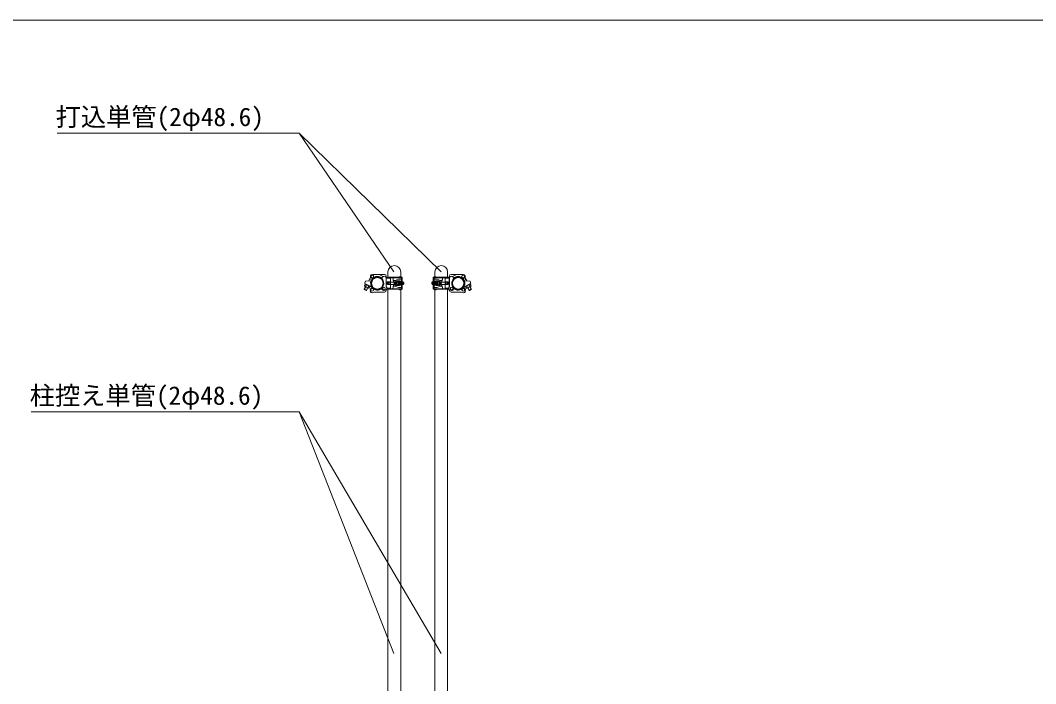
# Model space of a CAD drawing. Units: millimetres, scale not verified. Extents: x -27980 to -7855, y -14438 to 14438.
# Drawn here: x -25992 to -22130, y -3085 to -562 of the extents above; entities that cross this region are included whole.
import ezdxf
from ezdxf.enums import TextEntityAlignment as Align

# ---------------------------------------------------------------- set-up
doc = ezdxf.new("R2010")
doc.units = ezdxf.units.MM
doc.header["$LTSCALE"] = 38
for name, color, linetype, lineweight in [('0-6_ﾎﾞﾙﾄ類', 2, 'Continuous', 18), ('0-A_図面枠', 7, 'Continuous', 18), ('0-D_単管', 7, 'Continuous', 18), ('0-E_単管ｸﾗﾝﾌﾟ', 7, 'Continuous', 18), ('1-7_文字', 7, 'Continuous', 18)]:
    doc.layers.add(name, color=color, linetype=linetype, lineweight=lineweight)
doc.styles.add('ＭＳ ゴシック', font='')
doc.styles.get('ＭＳ ゴシック').set_extended_font_data('MS Gothic')

msp = doc.modelspace()

# ---------------------------------------------------------------- linework, layer by layer
at = {"layer": '0-6_ﾎﾞﾙﾄ類'}
for p, q in [((-24682, -1573.8), (-24667.45, -1581.58)), ((-24679.6, -1566), (-24678.65, -1564.22)), ((-24679.6, -1566), (-24662.28, -1575.25)), ((-24661.35, -1573.5), (-24678.65, -1564.22)), ((-24675.27, -1568.3), (-24678.62, -1574.58)), ((-24666.62, -1572.95), (-24669.95, -1579.2)), ((-24661.35, -1573.5), (-24662.28, -1575.25)), ((-24299.05, -1573.5), (-24281.75, -1564.22)), ((-24299.05, -1573.5), (-24298.12, -1575.25)), ((-24298.12, -1575.25), (-24280.8, -1566)), ((-24293.78, -1572.95), (-24290.45, -1579.2)), ((-24278.4, -1573.8), (-24292.95, -1581.58)), ((-24285.12, -1568.3), (-24281.78, -1574.58)), ((-24280.8, -1566), (-24281.75, -1564.22))]:
    msp.add_line(p, q, dxfattribs=at)
for points in [[(-24679.6, -1566), (-24682.95, -1572.25), (-24682, -1573.8)], [(-24662.28, -1575.25), (-24665.62, -1581.5), (-24667.45, -1581.58)], [(-24298.12, -1575.25), (-24294.78, -1581.5), (-24292.95, -1581.58)], [(-24280.8, -1566), (-24277.45, -1572.25), (-24278.4, -1573.8)]]:
    msp.add_lwpolyline(points, dxfattribs=at)
for centre, radius, start, end in [((-24679.1, -1570.25), 4.35, 207.478, 276.246), ((-24666.98, -1563.23), 16.25, 224.274, 259.45), ((-24666.1, -1577.2), 4.35, 207.478, 276.246), ((-24294.3, -1577.2), 4.35, 263.754, 332.522), ((-24293.42, -1563.23), 16.25, 280.55, 315.726), ((-24281.3, -1570.25), 4.35, 263.754, 332.522)]:
    msp.add_arc(centre, radius, start, end, dxfattribs=at)
at = {"layer": '0-A_図面枠'}
msp.add_lwpolyline([(-27980.2, -562.5), (-7855.2, -562.5), (-7855.2, -14437.5), (-27980.2, -14437.5)], close=True, dxfattribs=at)
at = {"layer": '0-D_単管'}
for p, q in [((-24593.83, -1539.5), (-24593.83, -1519.5)), ((-24545.22, -1519.5), (-24545.22, -1537.67)), ((-24415.18, -1519.5), (-24415.18, -1537.67)), ((-24366.58, -1539.5), (-24366.58, -1519.5)), ((-24593.83, -3536.5), (-24593.83, -1585.5)), ((-24415.18, -1587.33), (-24415.18, -3508)), ((-24366.58, -3508), (-24366.58, -1585.5))]:
    msp.add_line(p, q, dxfattribs=at)
msp.add_lwpolyline([(-24545.22, -1587.33), (-24545.22, -3538.5), (-24581, -3538.5)], dxfattribs=at)
for centre in [(-24569.52, -1519.5), (-24390.88, -1519.5)]:
    msp.add_arc(centre, 24.3, 0, 180, dxfattribs=at)
at = {"layer": '0-E_単管ｸﾗﾝﾌﾟ'}
for p, q in [((-24660.1, -1539.75), (-24667.62, -1553.83)), ((-24659.55, -1540.82), (-24666.42, -1553.72)), ((-24656.93, -1555.03), (-24651.27, -1544.48)), ((-24607.03, -1528.6), (-24652.77, -1528.6)), ((-24612.12, -1536.78), (-24627.28, -1528.67)), ((-24600.55, -1574.8), (-24600.55, -1540.45)), ((-24600.02, -1575.45), (-24600.02, -1535.6)), ((-24599.92, -1543.5), (-24584.03, -1543.5)), ((-24595.03, -1539.5), (-24539.02, -1539.5)), ((-24595.03, -1542), (-24539.02, -1542)), ((-24584.03, -1543.5), (-24584.03, -1581.5)), ((-24583.02, -1542), (-24583.02, -1539.5)), ((-24575.03, -1542), (-24575.03, -1539.5)), ((-24572.15, -1552), (-24575.03, -1542)), ((-24542.05, -1544), (-24539.02, -1544)), ((-24542.02, -1539.5), (-24542.02, -1557.5)), ((-24542.02, -1543), (-24539.02, -1543)), ((-24539.02, -1539.5), (-24539.02, -1557.5)), ((-24421.38, -1539.5), (-24421.38, -1557.5)), ((-24365.38, -1539.5), (-24421.38, -1539.5)), ((-24365.38, -1542), (-24421.38, -1542)), ((-24418.38, -1543), (-24421.38, -1543)), ((-24418.35, -1544), (-24421.38, -1544)), ((-24418.38, -1539.5), (-24418.38, -1557.5)), ((-24388.25, -1552), (-24385.38, -1542)), ((-24385.38, -1542), (-24385.38, -1539.5)), ((-24377.38, -1542), (-24377.38, -1539.5)), ((-24360.48, -1543.5), (-24376.38, -1543.5)), ((-24376.38, -1543.5), (-24376.38, -1581.5)), ((-24360.38, -1575.45), (-24360.38, -1535.6)), ((-24359.85, -1574.8), (-24359.85, -1540.45)), ((-24353.38, -1528.6), (-24307.62, -1528.6)), ((-24348.28, -1536.78), (-24333.12, -1528.67)), ((-24303.47, -1555.03), (-24309.12, -1544.48)), ((-24300.85, -1540.82), (-24293.97, -1553.72)), ((-24300.3, -1539.75), (-24292.77, -1553.83)), ((-24679.12, -1575.33), (-24683.8, -1584.07)), ((-24678.25, -1575.8), (-24683.62, -1585.88)), ((-24678.83, -1564.15), (-24680.12, -1565.45)), ((-24678.83, -1564.15), (-24655.35, -1576.7)), ((-24671.18, -1579.58), (-24676.58, -1589.65)), ((-24670.3, -1580.05), (-24674.97, -1588.8)), ((-24664.6, -1548.18), (-24663.08, -1547.23)), ((-24663.88, -1546.8), (-24655.05, -1551.5)), ((-24657.78, -1552.95), (-24656.38, -1553.5)), ((-24657.1, -1553.23), (-24652.47, -1544.6)), ((-24655.77, -1552.88), (-24655.85, -1551.08)), ((-24597.88, -1581.5), (-24584.03, -1581.5)), ((-24596.03, -1557.6), (-24596.03, -1567.4)), ((-24595.03, -1557.5), (-24584.03, -1557.5)), ((-24595.03, -1557.5), (-24595.03, -1567.5)), ((-24595.03, -1567.5), (-24584.03, -1567.5)), ((-24595.03, -1583), (-24539.02, -1583)), ((-24590.75, -1558.5), (-24561.48, -1558.5)), ((-24590.75, -1566.5), (-24561.48, -1566.5)), ((-24587.03, -1557.5), (-24587.03, -1567.5)), ((-24584.03, -1581.5), (-24585.6, -1583)), ((-24583.02, -1585.5), (-24583.02, -1583)), ((-24572.15, -1573), (-24575.03, -1583)), ((-24575.03, -1585.5), (-24575.03, -1583)), ((-24572.15, -1557), (-24560.73, -1557)), ((-24572.15, -1568), (-24560.73, -1568)), ((-24568.17, -1557.5), (-24561, -1557.5)), ((-24568.17, -1567.5), (-24561, -1567.5)), ((-24554.02, -1546.93), (-24566.15, -1552)), ((-24554.02, -1578.07), (-24566.15, -1573)), ((-24559.53, -1557), (-24554.53, -1557)), ((-24559.53, -1568), (-24554.53, -1568)), ((-24557.25, -1553.5), (-24550, -1553.5)), ((-24557.25, -1571.5), (-24550, -1571.5)), ((-24554.02, -1546.93), (-24543.03, -1546.93)), ((-24554.02, -1578.07), (-24543.03, -1578.07)), ((-24551.9, -1558.5), (-24537, -1558.5)), ((-24551.9, -1566.5), (-24537, -1566.5)), ((-24550.98, -1557.5), (-24536.17, -1557.5)), ((-24550.98, -1567.5), (-24536.17, -1567.5)), ((-24547.45, -1554.92), (-24543.03, -1554.92)), ((-24547.45, -1570.08), (-24543.03, -1570.08)), ((-24542.05, -1581), (-24539.02, -1581)), ((-24542.02, -1585.5), (-24542.02, -1567.5)), ((-24542.02, -1582), (-24539.02, -1582)), ((-24539.02, -1567.5), (-24539.02, -1585.5)), ((-24535.4, -1557.75), (-24536.17, -1557.5)), ((-24535.4, -1567.25), (-24536.17, -1567.5)), ((-24425, -1557.75), (-24424.22, -1557.5)), ((-24425, -1567.25), (-24424.22, -1567.5)), ((-24409.42, -1557.5), (-24424.22, -1557.5)), ((-24409.42, -1567.5), (-24424.22, -1567.5)), ((-24408.5, -1558.5), (-24423.4, -1558.5)), ((-24408.5, -1566.5), (-24423.4, -1566.5)), ((-24421.38, -1567.5), (-24421.38, -1585.5)), ((-24418.35, -1581), (-24421.38, -1581)), ((-24418.38, -1582), (-24421.38, -1582)), ((-24365.38, -1583), (-24421.38, -1583)), ((-24418.38, -1585.5), (-24418.38, -1567.5)), ((-24406.38, -1546.93), (-24417.38, -1546.93)), ((-24412.95, -1554.92), (-24417.38, -1554.92)), ((-24412.95, -1570.08), (-24417.38, -1570.08)), ((-24406.38, -1578.07), (-24417.38, -1578.07)), ((-24403.15, -1553.5), (-24410.4, -1553.5)), ((-24403.15, -1571.5), (-24410.4, -1571.5)), ((-24406.38, -1546.93), (-24394.25, -1552)), ((-24406.38, -1578.07), (-24394.25, -1573)), ((-24400.88, -1557), (-24405.88, -1557)), ((-24400.88, -1568), (-24405.88, -1568)), ((-24388.25, -1557), (-24399.67, -1557)), ((-24388.25, -1568), (-24399.67, -1568)), ((-24392.22, -1557.5), (-24399.4, -1557.5)), ((-24392.22, -1567.5), (-24399.4, -1567.5)), ((-24369.65, -1558.5), (-24398.92, -1558.5)), ((-24369.65, -1566.5), (-24398.92, -1566.5)), ((-24388.25, -1573), (-24385.38, -1583)), ((-24385.38, -1585.5), (-24385.38, -1583)), ((-24377.38, -1585.5), (-24377.38, -1583)), ((-24365.38, -1557.5), (-24376.38, -1557.5)), ((-24365.38, -1567.5), (-24376.38, -1567.5)), ((-24362.53, -1581.5), (-24376.38, -1581.5)), ((-24376.38, -1581.5), (-24374.8, -1583)), ((-24373.38, -1557.5), (-24373.38, -1567.5)), ((-24365.38, -1557.5), (-24365.38, -1567.5)), ((-24364.38, -1557.6), (-24364.38, -1567.4)), ((-24303.3, -1553.23), (-24307.92, -1544.6)), ((-24296.52, -1546.8), (-24305.35, -1551.5)), ((-24281.58, -1564.15), (-24305.05, -1576.7)), ((-24304.62, -1552.88), (-24304.55, -1551.08)), ((-24302.62, -1552.95), (-24304.02, -1553.5)), ((-24295.8, -1548.18), (-24297.33, -1547.23)), ((-24290.1, -1580.05), (-24285.42, -1588.8)), ((-24289.22, -1579.58), (-24283.83, -1589.65)), ((-24282.15, -1575.8), (-24276.78, -1585.88)), ((-24281.58, -1564.15), (-24280.27, -1565.45)), ((-24281.28, -1575.33), (-24276.6, -1584.07)), ((-24674.97, -1588.8), (-24683.8, -1584.07)), ((-24676.58, -1589.65), (-24674.97, -1588.8)), ((-24661.12, -1595.22), (-24659, -1593.1)), ((-24607.03, -1595.77), (-24646.12, -1595.77)), ((-24601.1, -1589.8), (-24603.22, -1587.67)), ((-24595.03, -1585.5), (-24539.02, -1585.5)), ((-24365.38, -1585.5), (-24421.38, -1585.5)), ((-24359.3, -1589.8), (-24357.18, -1587.67)), ((-24353.38, -1595.77), (-24314.27, -1595.77)), ((-24299.28, -1595.22), (-24301.4, -1593.1)), ((-24285.42, -1588.8), (-24276.6, -1584.07)), ((-24283.83, -1589.65), (-24285.42, -1588.8))]:
    msp.add_line(p, q, dxfattribs=at)
for points in [[(-24575.03, -1542), (-24572.15, -1557), (-24572.15, -1552), (-24566.15, -1552)], [(-24385.38, -1542), (-24388.25, -1557), (-24388.25, -1552), (-24394.25, -1552)], [(-24681.23, -1560.25), (-24679.25, -1554.85), (-24657.78, -1552.95)], [(-24575.03, -1583), (-24572.15, -1568), (-24572.15, -1573), (-24566.15, -1573)], [(-24385.38, -1583), (-24388.25, -1568), (-24388.25, -1573), (-24394.25, -1573)], [(-24279.17, -1560.25), (-24281.15, -1554.85), (-24302.62, -1552.95)], [(-24676.58, -1589.65), (-24683.62, -1585.88), (-24683.8, -1584.07)], [(-24283.83, -1589.65), (-24276.78, -1585.88), (-24276.6, -1584.07)]]:
    msp.add_lwpolyline(points, dxfattribs=at)
for centre, radius in [((-24652.75, -1536.6), 5), ((-24633.8, -1562.5), 21.8), ((-24326.6, -1562.5), 21.8), ((-24307.65, -1536.6), 5), ((-24653.32, -1587.45), 5), ((-24608.85, -1582), 5), ((-24351.55, -1582), 5), ((-24307.08, -1587.45), 5)]:
    msp.add_circle(centre, radius, dxfattribs=at)
for centre, radius, start, end in [((-24652.75, -1536.6), 8, 89.555, 294.53), ((-24633.8, -1562.5), 24.3, 158.23, 141.61), ((-24633.8, -1562.5), 25.8, 46.062, 136.061), ((-24607.93, -1543.55), 8, 22.798, 204.53), ((-24607.03, -1535.6), 7, 0, 90), ((-24595.03, -1544.5), 5, 90, 180), ((-24595.03, -1544.5), 2.5, 90, 156.422), ((-24546.6, -1543.77), 6.25, 43.038, 136.962), ((-24413.8, -1543.77), 6.25, 43.038, 136.962), ((-24365.38, -1544.5), 5, 0, 90), ((-24365.38, -1544.5), 2.5, 23.578, 90), ((-24353.38, -1535.6), 7, 90, 180), ((-24352.47, -1543.55), 8, 335.47, 157.202), ((-24326.6, -1562.5), 24.3, 38.39, 21.77), ((-24326.6, -1562.5), 25.8, 43.939, 133.938), ((-24307.65, -1536.6), 8, 245.47, 90.445), ((-24676.53, -1561.97), 5, 159.862, 224.13), ((-24653.32, -1587.45), 8, 71.788, 224.862), ((-24633.8, -1562.5), 25.8, 158.301, 221.08), ((-24633.8, -1562.5), 25.8, 221.076, 311.075), ((-24608.85, -1582), 8, 161.788, 314.862), ((-24608.85, -1582), 11, 314.862, 40.876), ((-24595.03, -1562.5), 5, 90, 270), ((-24595.03, -1580.5), 2.5, 203.578, 270), ((-24586.28, -1562.5), 6, 138.19, 221.81), ((-24586.28, -1562.5), 6, 123.557, 123.564), ((-24586.28, -1562.5), 6, 236.443, 236.462), ((-24563.28, -1562.5), 7, 134.415, 225.585), ((-24561.27, -1562.5), 7, 134.415, 225.585), ((-24559.27, -1562.5), 7, 134.415, 225.585), ((-24566.15, -1557), 5, 0, 90), ((-24566.15, -1568), 5, 270, 0), ((-24557.28, -1562.5), 7, 134.415, 225.585), ((-24551.65, -1562.5), 10.6, 121.891, 238.109), ((-24551.65, -1562.5), 9.6, 110.364, 249.636), ((-24546.65, -1562.5), 9.6, 110.364, 249.636), ((-24546.65, -1562.5), 6.6, 130.749, 229.251), ((-24545.28, -1562.5), 7, 134.415, 225.585), ((-24543.28, -1562.5), 7, 134.415, 225.585), ((-24553.35, -1562.5), 9.6, 31.388, 69.636), ((-24553.35, -1562.5), 9.6, 290.364, 328.612), ((-24541.27, -1562.5), 7, 134.415, 225.585), ((-24539.28, -1562.5), 7, 134.415, 225.585), ((-24537.28, -1562.5), 7, 134.415, 225.585), ((-24543.03, -1550.93), 4, 270, 90), ((-24543.03, -1574.07), 4, 270, 90), ((-24535.27, -1562.5), 7, 134.415, 225.585), ((-24533.28, -1562.5), 7, 134.415, 225.585), ((-24531.28, -1562.5), 7, 134.415, 225.585), ((-24530.27, -1562.5), 7, 137.22, 222.78), ((-24539.08, -1562.5), 6, 307.592, 52.408), ((-24421.33, -1562.5), 6, 127.592, 232.408), ((-24430.12, -1562.5), 7, 317.22, 42.78), ((-24429.12, -1562.5), 7, 314.415, 45.585), ((-24427.12, -1562.5), 7, 314.415, 45.585), ((-24417.38, -1550.93), 4, 90, 270), ((-24417.38, -1574.07), 4, 90, 270), ((-24425.12, -1562.5), 7, 314.415, 45.585), ((-24423.12, -1562.5), 7, 314.415, 45.585), ((-24421.12, -1562.5), 7, 314.415, 45.585), ((-24407.05, -1562.5), 9.6, 110.364, 148.612), ((-24407.05, -1562.5), 9.6, 211.388, 249.636), ((-24419.12, -1562.5), 7, 314.415, 45.585), ((-24417.12, -1562.5), 7, 314.415, 45.585), ((-24413.75, -1562.5), 9.6, 290.364, 69.636), ((-24415.12, -1562.5), 7, 314.415, 45.585), ((-24413.75, -1562.5), 6.6, 310.749, 49.251), ((-24408.75, -1562.5), 9.6, 290.364, 69.636), ((-24408.75, -1562.5), 10.6, 301.891, 58.109), ((-24394.25, -1557), 5, 90, 180), ((-24394.25, -1568), 5, 180, 270), ((-24403.12, -1562.5), 7, 314.415, 45.585), ((-24401.12, -1562.5), 7, 314.415, 45.585), ((-24399.12, -1562.5), 7, 314.415, 45.585), ((-24397.12, -1562.5), 7, 314.415, 45.585), ((-24374.12, -1562.5), 6, 303.538, 303.557), ((-24374.12, -1562.5), 6, 56.436, 56.443), ((-24374.12, -1562.5), 6, 318.19, 41.81), ((-24365.38, -1562.5), 5, 270, 90), ((-24365.38, -1580.5), 2.5, 270, 336.422), ((-24351.55, -1582), 11, 139.124, 225.138), ((-24351.55, -1582), 8, 225.138, 18.212), ((-24326.6, -1562.5), 25.8, 228.925, 318.924), ((-24307.08, -1587.45), 8, 315.138, 108.212), ((-24326.6, -1562.5), 25.8, 318.92, 21.699), ((-24283.88, -1561.97), 5, 315.87, 20.138), ((-24653.32, -1587.45), 11, 224.862, 310.876), ((-24607.03, -1588.78), 7, 270, 0), ((-24595.03, -1580.5), 5, 231.658, 270), ((-24546.6, -1581.23), 6.25, 223.038, 316.962), ((-24413.8, -1581.23), 6.25, 223.038, 316.962), ((-24365.38, -1580.5), 5, 270, 308.342), ((-24353.38, -1588.78), 7, 180, 270), ((-24307.08, -1587.45), 11, 229.124, 315.138)]:
    msp.add_arc(centre, radius, start, end, dxfattribs=at)
at = {"layer": '1-7_文字'}
for p, q in [((-25851, -991.38), (-24931.25, -991.38)), ((-24930.9, -991.38), (-24931.25, -991.38)), ((-24390.88, -1519.5), (-24930.9, -991.38)), ((-24571.2, -1519.5), (-24930.9, -991.38)), ((-25950.72, -2051), (-24931.25, -2051)), ((-24930.9, -2051), (-24931.25, -2051)), ((-24390.88, -2970.5), (-24930.9, -2051)), ((-24571.2, -2970.5), (-24930.9, -2051))]:
    msp.add_line(p, q, dxfattribs=at)

# ---------------------------------------------------------------- texts
at = {"layer": '1-7_文字', "style": 'ＭＳ ゴシック'}
for s, p in [('打込単管(2φ48.6)\u3000\u3000', (-25857.4, -985.98)), ('柱控え単管(2φ48.6)\u3000\u3000', (-25955.83, -2045.6))]:
    msp.add_text(s, height=70.38, dxfattribs=at).set_placement(p, align=Align.BOTTOM_LEFT)

doc.saveas('drawing.dxf')
